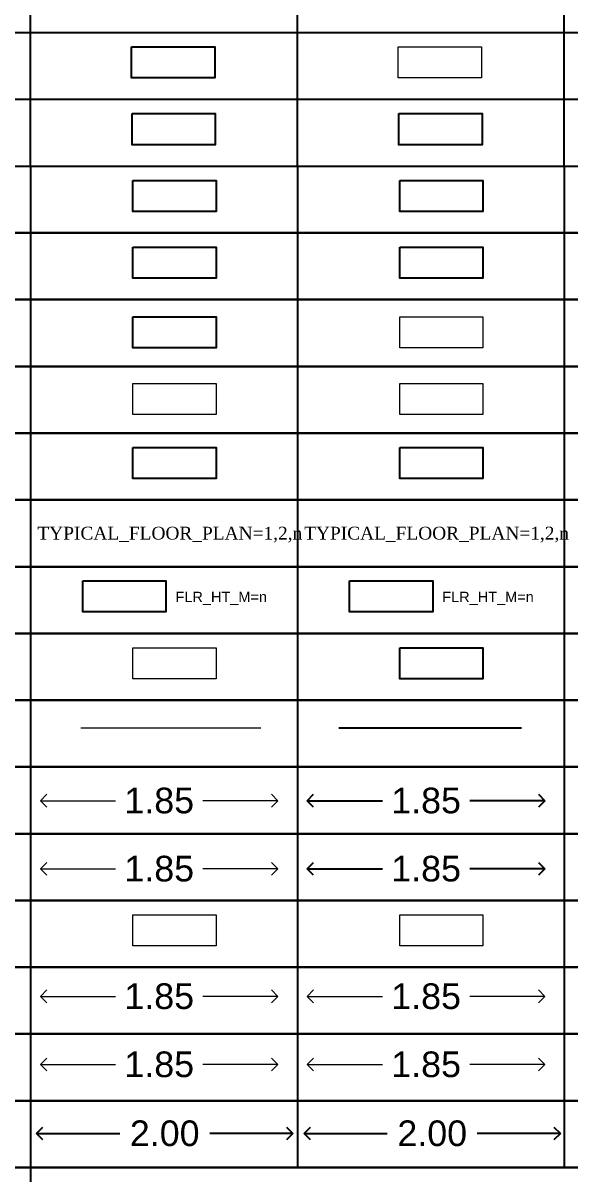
# Model space of a CAD drawing. Header units: millimetres. Extents: x -9481 to -9286, y 28723 to 28853.
# Drawn here: x -9455.66 to -9451.39, y 28797.47 to 28806.45 of the extents above; entities that cross this region are included whole.
import ezdxf

# ---------------------------------------------------------------- set-up
doc = ezdxf.new("R2010")
doc.units = ezdxf.units.MM
doc.header["$PDMODE"] = 34
doc.header["$PDSIZE"] = -15
doc.linetypes.add('CONTINULUS', pattern=[0])
for name, color, linetype in [('BLK_1_FLR_-2_FAR_AREA_ADD', 7, 'Continuous'), ('BLK_1_FLR_1_APPROVED_CONSTRUCTION', 7, 'Continuous'), ('BLK_1_FLR_1_CARPET_AREA', 25, 'Continuous'), ('BLK_1_FLR_1_CARPET_AREA_EXISTING', 25, 'Continuous'), ('BLK_1_FLR_1_CRPT_AREA_DEDUCT_EXISTING', 7, 'Continuous'), ('BLK_1_FLR_1_DEMOLITION_AREA', 7, 'Continuous'), ('BLK_1_FLR_1_EXIT_WIDTH_STAIR', 7, 'Continuous'), ('BLK_1_FLR_1_ROOF_AREA', 7, 'Continuous'), ('BLK_1_FLR_2_APPROVED_CONSTRUCTION', 7, 'Continuous'), ('BLK_1_FLR_2_CRPT_AREA_DEDUCT_EXISTING', 7, 'Continuous'), ('BLK_1_FLR_2_DEMOLITION_AREA', 7, 'Continuous'), ('BLK_1_FLR_2_EXIT_WIDTH_STAIR', 7, 'Continuous'), ('BLK_1_FLR_2_ROOF_AREA', 7, 'Continuous')]:
    doc.layers.add(name, color=color, linetype=linetype)
for name, color, linetype, plot in [('BLK_1_FLR_1_BLT_UP_AREA', 25, 'Continuous', False), ('BLK_1_FLR_1_STAIR_1', 1, 'Continuous', False), ('BLK_1_FLR_2_BLT_UP_AREA', 7, 'Continuous', False), ('BLK_1_FLR_2_STAIR_1', 1, 'Continuous', False), ('BLK_1_FLR_2_STAIR_1_FLIGHT_1', 7, 'Continuous', False)]:
    doc.layers.add(name, color=color, linetype=linetype, plot=plot)
for name, color, linetype, lineweight in [('BLK_1_FLR_1_CRPT_AREA_DEDUCT', 7, 'Continuous', 0), ('BLK_1_FLR_1_STAIR_1_FLIGHT_1', 7, 'Continuous', 0), ('BLK_1_FLR_1_STAIR_1_LANDING_1', 7, 'Continuous', 0), ('BLK_1_FLR_2_CARPET_AREA', 7, 'Continuous', 0), ('BLK_1_FLR_2_CARPET_AREA_EXISTING', 7, 'Continuous', 0), ('BLK_1_FLR_2_CRPT_AREA_DEDUCT', 7, 'Continuous', 0), ('BLK_1_FLR_2_STAIR_1_LANDING_1', 7, 'Continuous', 0), ('PLAN', 7, 'Continuous', 40)]:
    doc.layers.add(name, color=color, linetype=linetype, lineweight=lineweight)
doc.styles.add('Arial', font='arial.ttf', dxfattribs={"height": 0.2})
doc.styles.get("Standard").update_dxf_attribs({"font": 'arial.ttf', "height": 0.25})
doc.styles.add('style2', font='arial.ttf', dxfattribs={"height": 0.3})
doc.styles.add('TNR', font='times.ttf', dxfattribs={"height": 0.5})
doc.dimstyles.new('INT DIM', dxfattribs={"dimtxt": 0.3, "dimasz": 0.1, "dimexe": 0.18, "dimexo": 0.0625, "dimgap": 0.09, "dimtad": 0, "dimzin": 0, "dimdsep": 46, "dimtxsty": 'style2', "dimblk": 'OPEN90', "dimcen": 0.09, "dimse1": 1, "dimse2": 1, "dimclrd": 250, "dimclrt": 256, "dimadec": 0, "dimazin": 0, "dimtfac": 1, "dimtofl": 0, "dimtmove": 0, "dimatfit": 3, "dimfxl": 0, "dimtolj": 1, "dimtzin": 0, "dimlwd": -1, "dimarcsym": 0})

# ---------------------------------------------------------------- blocks, each defined once
blk = doc.blocks.new('_Open90')
at = {"layer": 'PLAN', "color": 0, "lineweight": -2}
for p, q in [((0, 0), (-1, 0)), ((-0.5, 0.5), (0, 0)), ((0, 0), (-0.5, -0.5))]:
    blk.add_line(p, q, dxfattribs=at)
blk = doc.blocks.new('*D9')
at = {"layer": 'BLK_1_FLR_1_STAIR_1_FLIGHT_1', "color": 250}
for p, q in [((-9455.4246, 28800.3821), (-9454.9393, 28800.3821)), ((-9453.7723, 28800.3821), (-9454.2577, 28800.3821))]:
    blk.add_line(p, q, dxfattribs=at)
at = {"layer": 'Defpoints', "color": 0}
for p in [(-9455.5246, 28800.4482), (-9453.6723, 28800.4668), (-9453.6723, 28800.3821)]:
    blk.add_point(p, dxfattribs=at)
at = {"layer": 'BLK_1_FLR_1_STAIR_1_FLIGHT_1', "color": 250, "xscale": 0.1, "yscale": 0.1, "zscale": 0.1, "rotation": 180}
blk.add_blockref('_Open90', (-9455.5246, 28800.3821), dxfattribs=at)
at = {"layer": 'BLK_1_FLR_1_STAIR_1_FLIGHT_1', "color": 250, "xscale": 0.1, "yscale": 0.1, "zscale": 0.1}
blk.add_blockref('_Open90', (-9453.6723, 28800.3821), dxfattribs=at)
at = {"layer": 'BLK_1_FLR_1_STAIR_1_FLIGHT_1', "linetype": 'CONTINULUS', "ltscale": 0.05, "insert": (-9454.5985, 28800.3821), "char_height": 0.2, "attachment_point": 5, "style": 'Arial'}
blk.add_mtext('\\A1;1.85', dxfattribs=at)
blk = doc.blocks.new('*D10')
at = {"layer": 'BLK_1_FLR_2_STAIR_1_FLIGHT_1', "color": 250}
for p, q in [((-9453.3439, 28800.3821), (-9452.8575, 28800.3821)), ((-9451.6896, 28800.3821), (-9452.1759, 28800.3821))]:
    blk.add_line(p, q, dxfattribs=at)
at = {"layer": 'Defpoints', "color": 0}
for p in [(-9453.4439, 28800.4482), (-9451.5896, 28800.4668), (-9451.5896, 28800.3821)]:
    blk.add_point(p, dxfattribs=at)
at = {"layer": 'BLK_1_FLR_2_STAIR_1_FLIGHT_1', "color": 250, "xscale": 0.1, "yscale": 0.1, "zscale": 0.1, "rotation": 180}
blk.add_blockref('_Open90', (-9453.4439, 28800.3821), dxfattribs=at)
at = {"layer": 'BLK_1_FLR_2_STAIR_1_FLIGHT_1', "color": 250, "xscale": 0.1, "yscale": 0.1, "zscale": 0.1}
blk.add_blockref('_Open90', (-9451.5896, 28800.3821), dxfattribs=at)
at = {"layer": 'BLK_1_FLR_2_STAIR_1_FLIGHT_1', "linetype": 'CONTINULUS', "ltscale": 0.05, "insert": (-9452.5167, 28800.3821), "char_height": 0.2, "attachment_point": 5, "style": 'Arial'}
blk.add_mtext('\\A1;1.85', dxfattribs=at)
blk = doc.blocks.new('*D16')
at = {"layer": 'BLK_1_FLR_1_STAIR_1_FLIGHT_1', "color": 250}
for p, q in [((-9455.4246, 28799.8507), (-9454.9393, 28799.8507)), ((-9453.7723, 28799.8507), (-9454.2577, 28799.8507))]:
    blk.add_line(p, q, dxfattribs=at)
at = {"layer": 'Defpoints', "color": 0}
for p in [(-9453.6723, 28799.9354), (-9455.5246, 28799.9167), (-9453.6723, 28799.8507)]:
    blk.add_point(p, dxfattribs=at)
at = {"layer": 'BLK_1_FLR_1_STAIR_1_FLIGHT_1', "color": 250, "xscale": 0.1, "yscale": 0.1, "zscale": 0.1, "rotation": 180}
blk.add_blockref('_Open90', (-9455.5246, 28799.8507), dxfattribs=at)
at = {"layer": 'BLK_1_FLR_1_STAIR_1_FLIGHT_1', "color": 250, "xscale": 0.1, "yscale": 0.1, "zscale": 0.1}
blk.add_blockref('_Open90', (-9453.6723, 28799.8507), dxfattribs=at)
at = {"layer": 'BLK_1_FLR_1_STAIR_1_FLIGHT_1', "linetype": 'CONTINULUS', "ltscale": 0.05, "insert": (-9454.5985, 28799.8507), "char_height": 0.2, "attachment_point": 5, "style": 'Arial'}
blk.add_mtext('\\A1;1.85', dxfattribs=at)
blk = doc.blocks.new('*D21')
at = {"layer": 'BLK_1_FLR_2_STAIR_1_FLIGHT_1', "color": 250}
for p, q in [((-9453.3439, 28799.8507), (-9452.8575, 28799.8507)), ((-9451.6896, 28799.8507), (-9452.1759, 28799.8507))]:
    blk.add_line(p, q, dxfattribs=at)
at = {"layer": 'Defpoints', "color": 0}
for p in [(-9451.5896, 28799.9354), (-9453.4439, 28799.9167), (-9451.5896, 28799.8507)]:
    blk.add_point(p, dxfattribs=at)
at = {"layer": 'BLK_1_FLR_2_STAIR_1_FLIGHT_1', "color": 250, "xscale": 0.1, "yscale": 0.1, "zscale": 0.1, "rotation": 180}
blk.add_blockref('_Open90', (-9453.4439, 28799.8507), dxfattribs=at)
at = {"layer": 'BLK_1_FLR_2_STAIR_1_FLIGHT_1', "color": 250, "xscale": 0.1, "yscale": 0.1, "zscale": 0.1}
blk.add_blockref('_Open90', (-9451.5896, 28799.8507), dxfattribs=at)
at = {"layer": 'BLK_1_FLR_2_STAIR_1_FLIGHT_1', "linetype": 'CONTINULUS', "ltscale": 0.05, "insert": (-9452.5167, 28799.8507), "char_height": 0.2, "attachment_point": 5, "style": 'Arial'}
blk.add_mtext('\\A1;1.85', dxfattribs=at)
blk = doc.blocks.new('*D23')
at = {"layer": 'BLK_1_FLR_1_STAIR_1_LANDING_1', "color": 250}
for p, q in [((-9455.4246, 28798.8558), (-9454.9393, 28798.8558)), ((-9453.7723, 28798.8558), (-9454.2577, 28798.8558))]:
    blk.add_line(p, q, dxfattribs=at)
at = {"layer": 'Defpoints', "color": 0}
for p in [(-9455.5246, 28798.9219), (-9453.6723, 28798.9406), (-9453.6723, 28798.8558)]:
    blk.add_point(p, dxfattribs=at)
at = {"layer": 'BLK_1_FLR_1_STAIR_1_LANDING_1', "color": 250, "xscale": 0.1, "yscale": 0.1, "zscale": 0.1, "rotation": 180}
blk.add_blockref('_Open90', (-9455.5246, 28798.8558), dxfattribs=at)
at = {"layer": 'BLK_1_FLR_1_STAIR_1_LANDING_1', "color": 250, "xscale": 0.1, "yscale": 0.1, "zscale": 0.1}
blk.add_blockref('_Open90', (-9453.6723, 28798.8558), dxfattribs=at)
at = {"layer": 'BLK_1_FLR_1_STAIR_1_LANDING_1', "linetype": 'CONTINULUS', "ltscale": 0.05, "insert": (-9454.5985, 28798.8558), "char_height": 0.2, "attachment_point": 5, "style": 'Arial'}
blk.add_mtext('\\A1;1.85', dxfattribs=at)
blk = doc.blocks.new('*D35')
at = {"layer": 'BLK_1_FLR_2_STAIR_1_LANDING_1', "color": 250}
for p, q in [((-9453.3439, 28798.8558), (-9452.8575, 28798.8558)), ((-9451.6896, 28798.8558), (-9452.1759, 28798.8558))]:
    blk.add_line(p, q, dxfattribs=at)
at = {"layer": 'Defpoints', "color": 0}
for p in [(-9453.4439, 28798.9219), (-9451.5896, 28798.9406), (-9451.5896, 28798.8558)]:
    blk.add_point(p, dxfattribs=at)
at = {"layer": 'BLK_1_FLR_2_STAIR_1_LANDING_1', "color": 250, "xscale": 0.1, "yscale": 0.1, "zscale": 0.1, "rotation": 180}
blk.add_blockref('_Open90', (-9453.4439, 28798.8558), dxfattribs=at)
at = {"layer": 'BLK_1_FLR_2_STAIR_1_LANDING_1', "color": 250, "xscale": 0.1, "yscale": 0.1, "zscale": 0.1}
blk.add_blockref('_Open90', (-9451.5896, 28798.8558), dxfattribs=at)
at = {"layer": 'BLK_1_FLR_2_STAIR_1_LANDING_1', "linetype": 'CONTINULUS', "ltscale": 0.05, "insert": (-9452.5167, 28798.8558), "char_height": 0.2, "attachment_point": 5, "style": 'Arial'}
blk.add_mtext('\\A1;1.85', dxfattribs=at)
blk = doc.blocks.new('*D29')
at = {"layer": 'BLK_1_FLR_1_STAIR_1_LANDING_1', "color": 250}
for p, q in [((-9455.4246, 28798.3244), (-9454.9393, 28798.3244)), ((-9453.7723, 28798.3244), (-9454.2577, 28798.3244))]:
    blk.add_line(p, q, dxfattribs=at)
at = {"layer": 'Defpoints', "color": 0}
for p in [(-9453.6723, 28798.4092), (-9455.5246, 28798.3905), (-9453.6723, 28798.3244)]:
    blk.add_point(p, dxfattribs=at)
at = {"layer": 'BLK_1_FLR_1_STAIR_1_LANDING_1', "color": 250, "xscale": 0.1, "yscale": 0.1, "zscale": 0.1, "rotation": 180}
blk.add_blockref('_Open90', (-9455.5246, 28798.3244), dxfattribs=at)
at = {"layer": 'BLK_1_FLR_1_STAIR_1_LANDING_1', "color": 250, "xscale": 0.1, "yscale": 0.1, "zscale": 0.1}
blk.add_blockref('_Open90', (-9453.6723, 28798.3244), dxfattribs=at)
at = {"layer": 'BLK_1_FLR_1_STAIR_1_LANDING_1', "linetype": 'CONTINULUS', "ltscale": 0.05, "insert": (-9454.5985, 28798.3244), "char_height": 0.2, "attachment_point": 5, "style": 'Arial'}
blk.add_mtext('\\A1;1.85', dxfattribs=at)
blk = doc.blocks.new('*D30')
at = {"layer": 'BLK_1_FLR_2_STAIR_1_LANDING_1', "color": 250}
for p, q in [((-9453.3439, 28798.3244), (-9452.8575, 28798.3244)), ((-9451.6896, 28798.3244), (-9452.1759, 28798.3244))]:
    blk.add_line(p, q, dxfattribs=at)
at = {"layer": 'Defpoints', "color": 0}
for p in [(-9451.5896, 28798.4092), (-9453.4439, 28798.3905), (-9451.5896, 28798.3244)]:
    blk.add_point(p, dxfattribs=at)
at = {"layer": 'BLK_1_FLR_2_STAIR_1_LANDING_1', "color": 250, "xscale": 0.1, "yscale": 0.1, "zscale": 0.1, "rotation": 180}
blk.add_blockref('_Open90', (-9453.4439, 28798.3244), dxfattribs=at)
at = {"layer": 'BLK_1_FLR_2_STAIR_1_LANDING_1', "color": 250, "xscale": 0.1, "yscale": 0.1, "zscale": 0.1}
blk.add_blockref('_Open90', (-9451.5896, 28798.3244), dxfattribs=at)
at = {"layer": 'BLK_1_FLR_2_STAIR_1_LANDING_1', "linetype": 'CONTINULUS', "ltscale": 0.05, "insert": (-9452.5167, 28798.3244), "char_height": 0.2, "attachment_point": 5, "style": 'Arial'}
blk.add_mtext('\\A1;1.85', dxfattribs=at)
blk = doc.blocks.new('*D38')
at = {"layer": 'BLK_1_FLR_1_EXIT_WIDTH_STAIR', "color": 250, "ltscale": 0.05}
for p, q in [((-9455.4552, 28797.7867), (-9454.9064, 28797.7867)), ((-9453.656, 28797.7867), (-9454.2048, 28797.7867))]:
    blk.add_line(p, q, dxfattribs=at)
at = {"layer": 'Defpoints', "color": 0}
for p in [(-9455.5552, 28797.9471), (-9453.556, 28797.9471), (-9453.556, 28797.7867)]:
    blk.add_point(p, dxfattribs=at)
at = {"layer": 'BLK_1_FLR_1_EXIT_WIDTH_STAIR', "color": 250, "xscale": 0.1, "yscale": 0.1, "zscale": 0.1, "rotation": 180}
blk.add_blockref('_Open90', (-9455.5552, 28797.7867), dxfattribs=at)
at = {"layer": 'BLK_1_FLR_1_EXIT_WIDTH_STAIR', "color": 250, "xscale": 0.1, "yscale": 0.1, "zscale": 0.1}
blk.add_blockref('_Open90', (-9453.556, 28797.7867), dxfattribs=at)
at = {"layer": 'BLK_1_FLR_1_EXIT_WIDTH_STAIR', "linetype": 'CONTINULUS', "ltscale": 0.05, "insert": (-9454.5556, 28797.7867), "char_height": 0.2, "attachment_point": 5, "style": 'Arial'}
blk.add_mtext('\\A1;2.00', dxfattribs=at)
blk = doc.blocks.new('*D39')
at = {"layer": 'BLK_1_FLR_2_EXIT_WIDTH_STAIR', "color": 250, "ltscale": 0.05}
for p, q in [((-9453.3685, 28797.7867), (-9452.8197, 28797.7867)), ((-9451.5693, 28797.7867), (-9452.1181, 28797.7867))]:
    blk.add_line(p, q, dxfattribs=at)
at = {"layer": 'Defpoints', "color": 0}
for p in [(-9453.4685, 28797.9471), (-9451.4693, 28797.9471), (-9451.4693, 28797.7867)]:
    blk.add_point(p, dxfattribs=at)
at = {"layer": 'BLK_1_FLR_2_EXIT_WIDTH_STAIR', "color": 250, "xscale": 0.1, "yscale": 0.1, "zscale": 0.1, "rotation": 180}
blk.add_blockref('_Open90', (-9453.4685, 28797.7867), dxfattribs=at)
at = {"layer": 'BLK_1_FLR_2_EXIT_WIDTH_STAIR', "color": 250, "xscale": 0.1, "yscale": 0.1, "zscale": 0.1}
blk.add_blockref('_Open90', (-9451.4693, 28797.7867), dxfattribs=at)
at = {"layer": 'BLK_1_FLR_2_EXIT_WIDTH_STAIR', "linetype": 'CONTINULUS', "ltscale": 0.05, "insert": (-9452.4689, 28797.7867), "char_height": 0.2, "attachment_point": 5, "style": 'Arial'}
blk.add_mtext('\\A1;2.00', dxfattribs=at)

msp = doc.modelspace()

# ---------------------------------------------------------------- linework, layer by layer
for p, q in [((-9455.6016, 28805.3312), (-9455.6016, 28804.8105)), ((-9453.5208, 28805.3312), (-9453.5208, 28804.8105)), ((-9451.4401, 28805.3312), (-9451.4401, 28804.8105)), ((-9455.6016, 28804.8105), (-9455.6016, 28804.2899)), ((-9453.5208, 28804.8105), (-9453.5208, 28804.2899)), ((-9451.4401, 28804.8105), (-9451.4401, 28804.2899)), ((-9455.6016, 28804.2899), (-9455.6016, 28803.2486)), ((-9453.5208, 28804.2899), (-9453.5208, 28803.2486)), ((-9451.4401, 28804.2899), (-9451.4401, 28803.2486)), ((-9455.6016, 28803.2486), (-9455.6016, 28802.7279)), ((-9453.5208, 28803.2486), (-9453.5208, 28802.7279)), ((-9451.4401, 28803.2486), (-9451.4401, 28802.7279)), ((-9455.6016, 28802.7279), (-9455.6016, 28802.2073)), ((-9453.5208, 28802.7279), (-9453.5208, 28802.2073)), ((-9451.4401, 28802.7279), (-9451.4401, 28802.2073)), ((-9455.6016, 28802.2073), (-9455.6016, 28801.6866)), ((-9453.5208, 28802.2073), (-9453.5208, 28801.6866)), ((-9451.4401, 28802.2073), (-9451.4401, 28801.6866)), ((-9455.6016, 28801.6866), (-9455.6016, 28801.166)), ((-9453.5208, 28801.6866), (-9453.5208, 28801.166)), ((-9451.4401, 28801.6866), (-9451.4401, 28801.166)), ((-9455.6016, 28801.166), (-9455.6016, 28800.6453)), ((-9453.5208, 28801.166), (-9453.5208, 28800.6453)), ((-9451.4401, 28801.166), (-9451.4401, 28800.6453)), ((-9455.6016, 28800.6453), (-9455.6016, 28800.1247)), ((-9453.5208, 28800.6453), (-9453.5208, 28800.1247)), ((-9451.4401, 28800.6453), (-9451.4401, 28800.1247)), ((-9455.6016, 28800.1247), (-9455.6016, 28799.6041)), ((-9453.5208, 28800.1247), (-9453.5208, 28799.6041)), ((-9451.4401, 28800.1247), (-9451.4401, 28799.6041)), ((-9455.6016, 28799.6041), (-9455.6016, 28799.0834)), ((-9453.5208, 28799.6041), (-9453.5208, 28799.0834)), ((-9451.4401, 28799.6041), (-9451.4401, 28799.0834)), ((-9455.6016, 28799.0834), (-9455.6016, 28798.5628)), ((-9453.5208, 28799.0834), (-9453.5208, 28798.5628)), ((-9451.4401, 28799.0834), (-9451.4401, 28798.5628)), ((-9455.6016, 28798.5628), (-9455.6016, 28798.0421)), ((-9453.5208, 28798.5628), (-9453.5208, 28798.0421)), ((-9451.4401, 28798.5628), (-9451.4401, 28798.0421)), ((-9455.6016, 28798.0421), (-9455.6016, 28797.5215)), ((-9453.5208, 28798.0421), (-9453.5208, 28797.5215)), ((-9451.4401, 28798.0421), (-9451.4401, 28797.5215)), ((-9455.6016, 28797.5215), (-9455.6016, 28797.0008))]:
    msp.add_line(p, q)
for points in [[(-9481.2579, 28805.3312), (-9481.2579, 28806.3725), (-9442.23, 28806.3725), (-9442.23, 28805.8518), (-9470.8642, 28805.8518)], [(-9481.2579, 28803.2486), (-9481.2579, 28805.3312), (-9442.23, 28805.3312), (-9442.23, 28804.8105), (-9481.2579, 28804.8105)], [(-9481.2579, 28804.2899), (-9481.2579, 28804.8105), (-9442.23, 28804.8105), (-9442.23, 28804.2899), (-9481.2579, 28804.2899)], [(-9481.2579, 28803.7692), (-9481.2579, 28804.2899), (-9442.23, 28804.2899), (-9442.23, 28803.7692), (-9470.8642, 28803.7692)], [(-9470.8642, 28803.7692), (-9442.23, 28803.7692), (-9442.23, 28803.2486), (-9481.2579, 28803.2486)], [(-9481.2579, 28801.6866), (-9481.2579, 28802.2073), (-9442.23, 28802.2073), (-9442.23, 28801.6866), (-9470.8642, 28801.6866)], [(-9461.7318, 28801.6866), (-9442.23, 28801.6866), (-9442.23, 28801.166), (-9461.7318, 28801.166)], [(-9461.7318, 28801.166), (-9442.23, 28801.166), (-9442.23, 28800.6453), (-9461.7318, 28800.6453)], [(-9461.7318, 28800.6453), (-9442.23, 28800.6453), (-9442.23, 28800.1247), (-9461.7318, 28800.1247)], [(-9461.7318, 28800.1247), (-9442.23, 28800.1247), (-9442.23, 28799.6041), (-9470.8642, 28799.6041)], [(-9470.8642, 28799.6041), (-9442.23, 28799.6041), (-9442.23, 28799.0834), (-9461.7318, 28799.0834)], [(-9461.7318, 28799.0834), (-9442.23, 28799.0834), (-9442.23, 28798.5628), (-9461.7318, 28798.5628)], [(-9461.7318, 28798.5628), (-9442.23, 28798.5628), (-9442.23, 28798.0421), (-9481.2579, 28798.0421), (-9481.2579, 28798.5628)]]:
    msp.add_lwpolyline(points)
for points in [[(-9481.2579, 28803.2486), (-9442.23, 28803.2486), (-9442.23, 28802.7279), (-9481.2579, 28802.7279), (-9481.2579, 28803.2486)], [(-9481.2579, 28802.7279), (-9442.23, 28802.7279), (-9442.23, 28802.2073), (-9481.2579, 28802.2073), (-9481.2579, 28802.7279)], [(-9481.2579, 28798.0421), (-9442.23, 28798.0421), (-9442.23, 28797.5215), (-9481.2579, 28797.5215), (-9481.2579, 28798.0421)], [(-9481.2579, 28797.5215), (-9442.23, 28797.5215), (-9442.23, 28797.0008), (-9481.2579, 28797.0008), (-9481.2579, 28797.5215)]]:
    msp.add_lwpolyline(points, close=True)
at = {"layer": 'BLK_1_FLR_-2_FAR_AREA_ADD', "color": 7, "linetype": 'CONTINULUS', "ltscale": 0.05}
for p, q in [((-9455.6016, 28805.3312), (-9455.6016, 28807.422)), ((-9453.5208, 28805.3312), (-9453.5208, 28807.422)), ((-9451.4401, 28805.3312), (-9451.4401, 28807.422))]:
    msp.add_line(p, q, dxfattribs=at)
at = {"layer": 'BLK_1_FLR_1_APPROVED_CONSTRUCTION', "color": 11}
msp.add_lwpolyline([(-9454.8035, 28805.22), (-9454.1543, 28805.22), (-9454.1543, 28804.9779), (-9454.8035, 28804.9779)], close=True, dxfattribs=at)
at = {"layer": 'BLK_1_FLR_1_CARPET_AREA', "color": 11}
msp.add_lwpolyline([(-9454.8035, 28804.1564), (-9454.1543, 28804.1564), (-9454.1543, 28803.9142), (-9454.8035, 28803.9142)], close=True, dxfattribs=at)
at = {"layer": 'BLK_1_FLR_1_CARPET_AREA_EXISTING', "color": 11, "linetype": 'CONTINULUS', "ltscale": 0.05}
msp.add_lwpolyline([(-9454.815, 28806.2613), (-9454.1658, 28806.2613), (-9454.1658, 28806.0192), (-9454.815, 28806.0192)], close=True, dxfattribs=at)
at = {"layer": 'BLK_1_FLR_1_CRPT_AREA_DEDUCT', "color": 11}
msp.add_lwpolyline([(-9454.8035, 28803.6357), (-9454.1543, 28803.6357), (-9454.1543, 28803.3936), (-9454.8035, 28803.3936)], close=True, dxfattribs=at)
at = {"layer": 'BLK_1_FLR_1_CRPT_AREA_DEDUCT_EXISTING', "color": 11, "linetype": 'CONTINULUS', "ltscale": 0.05}
msp.add_lwpolyline([(-9454.8105, 28805.7407), (-9454.1613, 28805.7407), (-9454.1613, 28805.4985), (-9454.8105, 28805.4985)], close=True, dxfattribs=at)
at = {"layer": 'BLK_1_FLR_1_DEMOLITION_AREA', "color": 7}
msp.add_lwpolyline([(-9454.8035, 28804.6994), (-9454.1543, 28804.6994), (-9454.1543, 28804.4572), (-9454.8035, 28804.4572)], close=True, dxfattribs=at)
at = {"layer": 'BLK_1_FLR_1_ROOF_AREA', "linetype": 'CONTINULUS', "ltscale": 0.05}
msp.add_lwpolyline([(-9454.8035, 28803.1375), (-9454.1543, 28803.1375), (-9454.1543, 28802.8953), (-9454.8035, 28802.8953)], close=True, dxfattribs=at)
at = {"layer": 'BLK_1_FLR_1_STAIR_1', "color": 7}
msp.add_lwpolyline([(-9455.1952, 28802.0962), (-9454.546, 28802.0962), (-9454.546, 28801.854), (-9455.1952, 28801.854)], close=True, dxfattribs=at)
at = {"layer": 'BLK_1_FLR_1_STAIR_1_FLIGHT_1', "color": 3}
msp.add_line((-9455.2109, 28800.9507), (-9453.8069, 28800.9507), dxfattribs=at)
at = {"layer": 'BLK_1_FLR_1_STAIR_1_FLIGHT_1'}
msp.add_lwpolyline([(-9454.8035, 28801.5755), (-9454.1543, 28801.5755), (-9454.1543, 28801.3334), (-9454.8035, 28801.3334)], close=True, dxfattribs=at)
at = {"layer": 'BLK_1_FLR_1_STAIR_1_LANDING_1'}
msp.add_lwpolyline([(-9454.8035, 28799.4929), (-9454.1543, 28799.4929), (-9454.1543, 28799.2508), (-9454.8035, 28799.2508)], close=True, dxfattribs=at)
at = {"layer": 'BLK_1_FLR_2_APPROVED_CONSTRUCTION', "color": 11}
msp.add_lwpolyline([(-9452.7227, 28805.22), (-9452.0736, 28805.22), (-9452.0736, 28804.9779), (-9452.7227, 28804.9779)], close=True, dxfattribs=at)
at = {"layer": 'BLK_1_FLR_2_CARPET_AREA', "color": 11}
msp.add_lwpolyline([(-9452.7227, 28804.1564), (-9452.0736, 28804.1564), (-9452.0736, 28803.9142), (-9452.7227, 28803.9142)], close=True, dxfattribs=at)
at = {"layer": 'BLK_1_FLR_2_CARPET_AREA_EXISTING', "color": 11, "linetype": 'CONTINULUS', "ltscale": 0.05}
msp.add_lwpolyline([(-9452.7342, 28806.2613), (-9452.085, 28806.2613), (-9452.085, 28806.0192), (-9452.7342, 28806.0192)], close=True, dxfattribs=at)
at = {"layer": 'BLK_1_FLR_2_CRPT_AREA_DEDUCT', "color": 11}
msp.add_lwpolyline([(-9452.7227, 28803.6357), (-9452.0736, 28803.6357), (-9452.0736, 28803.3936), (-9452.7227, 28803.3936)], close=True, dxfattribs=at)
at = {"layer": 'BLK_1_FLR_2_CRPT_AREA_DEDUCT_EXISTING', "color": 11, "linetype": 'CONTINULUS', "ltscale": 0.05}
msp.add_lwpolyline([(-9452.7297, 28805.7407), (-9452.0805, 28805.7407), (-9452.0805, 28805.4985), (-9452.7297, 28805.4985)], close=True, dxfattribs=at)
at = {"layer": 'BLK_1_FLR_2_DEMOLITION_AREA', "color": 7}
msp.add_lwpolyline([(-9452.7227, 28804.6994), (-9452.0736, 28804.6994), (-9452.0736, 28804.4572), (-9452.7227, 28804.4572)], close=True, dxfattribs=at)
at = {"layer": 'BLK_1_FLR_2_ROOF_AREA', "linetype": 'CONTINULUS', "ltscale": 0.05}
msp.add_lwpolyline([(-9452.7227, 28803.1375), (-9452.0736, 28803.1375), (-9452.0736, 28802.8953), (-9452.7227, 28802.8953)], close=True, dxfattribs=at)
at = {"layer": 'BLK_1_FLR_2_STAIR_1', "color": 7}
msp.add_lwpolyline([(-9453.1144, 28802.0962), (-9452.4652, 28802.0962), (-9452.4652, 28801.854), (-9453.1144, 28801.854)], close=True, dxfattribs=at)
at = {"layer": 'BLK_1_FLR_2_STAIR_1_FLIGHT_1', "color": 3}
msp.add_line((-9453.1963, 28800.9508), (-9451.7728, 28800.9508), dxfattribs=at)
at = {"layer": 'BLK_1_FLR_2_STAIR_1_FLIGHT_1', "linetype": 'CONTINULUS', "ltscale": 0.05}
msp.add_lwpolyline([(-9452.7227, 28801.5755), (-9452.0736, 28801.5755), (-9452.0736, 28801.3334), (-9452.7227, 28801.3334)], close=True, dxfattribs=at)
at = {"layer": 'BLK_1_FLR_2_STAIR_1_LANDING_1'}
msp.add_lwpolyline([(-9452.7227, 28799.4929), (-9452.0736, 28799.4929), (-9452.0736, 28799.2508), (-9452.7227, 28799.2508)], close=True, dxfattribs=at)

# ---------------------------------------------------------------- texts
at = {"layer": 'BLK_1_FLR_1_BLT_UP_AREA', "color": 11, "insert": (-9455.5487, 28802.5188), "char_height": 0.1, "attachment_point": 1, "style": 'TNR'}
msp.add_mtext_dynamic_manual_height_columns('TYPICAL_FLOOR_PLAN=1,2,n', width=3.3155, gutter_width=2.5, heights=[0], dxfattribs=at)
at = {"layer": 'BLK_1_FLR_1_STAIR_1', "color": 7, "insert": (-9454.4716, 28802.0118), "char_height": 0.081, "attachment_point": 1}
msp.add_mtext_dynamic_manual_height_columns('FLR_HT_M=n', width=0.422056, gutter_width=0.405, heights=[0], dxfattribs=at)
at = {"layer": 'BLK_1_FLR_2_BLT_UP_AREA', "color": 11, "insert": (-9453.4679, 28802.5188), "char_height": 0.1, "attachment_point": 1, "style": 'TNR'}
msp.add_mtext_dynamic_manual_height_columns('TYPICAL_FLOOR_PLAN=1,2,n', width=3.3155, gutter_width=2.5, heights=[0], dxfattribs=at)
at = {"layer": 'BLK_1_FLR_2_STAIR_1', "color": 7, "insert": (-9452.3908, 28802.0118), "char_height": 0.081, "attachment_point": 1}
msp.add_mtext_dynamic_manual_height_columns('FLR_HT_M=n', width=0.422056, gutter_width=0.405, heights=[0], dxfattribs=at)

# ---------------------------------------------------------------- dimensions: what is measured, and where the dimension line sits
at = {"layer": 'BLK_1_FLR_1_EXIT_WIDTH_STAIR', "color": 7, "linetype": 'CONTINULUS', "ltscale": 0.05}
dim = msp.add_linear_dim(base=(-9453.556, 28797.7867), p1=(-9455.5552, 28797.9471), p2=(-9453.556, 28797.9471), dimstyle='INT DIM', override={"dimtxt": 0.2, "dimtxsty": 'Arial', "dimfxl": 0.125, "dimtfill": 1, "dimtfillclr": 7, "dimarcsym": 1}, dxfattribs=at)
dim.commit()
dim.dimension.update_dxf_attribs({"geometry": '*D38', "text_midpoint": (-9454.5556, 28797.7867)})
at = {"layer": 'BLK_1_FLR_1_STAIR_1_FLIGHT_1', "color": 2}
dim = msp.add_linear_dim(base=(-9453.6723, 28800.3821), p1=(-9455.5246, 28800.4482), p2=(-9453.6723, 28800.4668), dimstyle='INT DIM', override={"dimtxt": 0.2, "dimtxsty": 'Arial', "dimfxl": 0.125, "dimtfill": 1, "dimtfillclr": 7, "dimarcsym": 1}, dxfattribs=at)
dim.commit()
dim.dimension.update_dxf_attribs({"geometry": '*D9', "text_midpoint": (-9454.5985, 28800.3821)})
at = {"layer": 'BLK_1_FLR_1_STAIR_1_FLIGHT_1', "color": 1}
dim = msp.add_linear_dim(base=(-9453.6723, 28799.8507), p1=(-9455.5246, 28799.9167), p2=(-9453.6723, 28799.9354), dimstyle='INT DIM', override={"dimtxt": 0.2, "dimtxsty": 'Arial', "dimfxl": 0.125, "dimtfill": 1, "dimtfillclr": 7, "dimarcsym": 1}, dxfattribs=at)
dim.commit()
dim.dimension.update_dxf_attribs({"geometry": '*D16', "text_midpoint": (-9454.5985, 28799.8507)})
at = {"layer": 'BLK_1_FLR_1_STAIR_1_LANDING_1', "color": 2}
dim = msp.add_linear_dim(base=(-9453.6723, 28798.8558), p1=(-9455.5246, 28798.9219), p2=(-9453.6723, 28798.9406), dimstyle='INT DIM', override={"dimtxt": 0.2, "dimtxsty": 'Arial', "dimfxl": 0.125, "dimtfill": 1, "dimtfillclr": 7, "dimarcsym": 1}, dxfattribs=at)
dim.commit()
dim.dimension.update_dxf_attribs({"geometry": '*D23', "text_midpoint": (-9454.5985, 28798.8558)})
at = {"layer": 'BLK_1_FLR_1_STAIR_1_LANDING_1', "color": 1}
dim = msp.add_linear_dim(base=(-9453.6723, 28798.3244), p1=(-9455.5246, 28798.3905), p2=(-9453.6723, 28798.4092), dimstyle='INT DIM', override={"dimtxt": 0.2, "dimtxsty": 'Arial', "dimfxl": 0.125, "dimtfill": 1, "dimtfillclr": 7, "dimarcsym": 1}, dxfattribs=at)
dim.commit()
dim.dimension.update_dxf_attribs({"geometry": '*D29', "text_midpoint": (-9454.5985, 28798.3244)})
at = {"layer": 'BLK_1_FLR_2_EXIT_WIDTH_STAIR', "color": 7, "linetype": 'CONTINULUS', "ltscale": 0.05}
dim = msp.add_linear_dim(base=(-9451.4693, 28797.7867), p1=(-9453.4685, 28797.9471), p2=(-9451.4693, 28797.9471), dimstyle='INT DIM', override={"dimtxt": 0.2, "dimtxsty": 'Arial', "dimfxl": 0.125, "dimtfill": 1, "dimtfillclr": 7, "dimarcsym": 1}, dxfattribs=at)
dim.commit()
dim.dimension.update_dxf_attribs({"geometry": '*D39', "text_midpoint": (-9452.4689, 28797.7867)})
at = {"layer": 'BLK_1_FLR_2_STAIR_1_FLIGHT_1', "color": 2}
dim = msp.add_linear_dim(base=(-9451.5896, 28800.3821), p1=(-9453.4439, 28800.4482), p2=(-9451.5896, 28800.4668), dimstyle='INT DIM', override={"dimtxt": 0.2, "dimtxsty": 'Arial', "dimfxl": 0.125, "dimtfill": 1, "dimtfillclr": 7, "dimarcsym": 1}, dxfattribs=at)
dim.commit()
dim.dimension.update_dxf_attribs({"geometry": '*D10', "text_midpoint": (-9452.5167, 28800.3821)})
at = {"layer": 'BLK_1_FLR_2_STAIR_1_FLIGHT_1', "color": 1}
dim = msp.add_linear_dim(base=(-9451.5896, 28799.8507), p1=(-9453.4439, 28799.9167), p2=(-9451.5896, 28799.9354), dimstyle='INT DIM', override={"dimtxt": 0.2, "dimtxsty": 'Arial', "dimfxl": 0.125, "dimtfill": 1, "dimtfillclr": 7, "dimarcsym": 1}, dxfattribs=at)
dim.commit()
dim.dimension.update_dxf_attribs({"geometry": '*D21', "text_midpoint": (-9452.5167, 28799.8507)})
at = {"layer": 'BLK_1_FLR_2_STAIR_1_LANDING_1', "color": 2}
dim = msp.add_linear_dim(base=(-9451.5896, 28798.8558), p1=(-9453.4439, 28798.9219), p2=(-9451.5896, 28798.9406), dimstyle='INT DIM', override={"dimtxt": 0.2, "dimtxsty": 'Arial', "dimfxl": 0.125, "dimtfill": 1, "dimtfillclr": 7, "dimarcsym": 1}, dxfattribs=at)
dim.commit()
dim.dimension.update_dxf_attribs({"geometry": '*D35', "text_midpoint": (-9452.5167, 28798.8558)})
at = {"layer": 'BLK_1_FLR_2_STAIR_1_LANDING_1', "color": 1}
dim = msp.add_linear_dim(base=(-9451.5896, 28798.3244), p1=(-9453.4439, 28798.3905), p2=(-9451.5896, 28798.4092), dimstyle='INT DIM', override={"dimtxt": 0.2, "dimtxsty": 'Arial', "dimfxl": 0.125, "dimtfill": 1, "dimtfillclr": 7, "dimarcsym": 1}, dxfattribs=at)
dim.commit()
dim.dimension.update_dxf_attribs({"geometry": '*D30', "text_midpoint": (-9452.5167, 28798.3244)})

doc.saveas('drawing.dxf')
